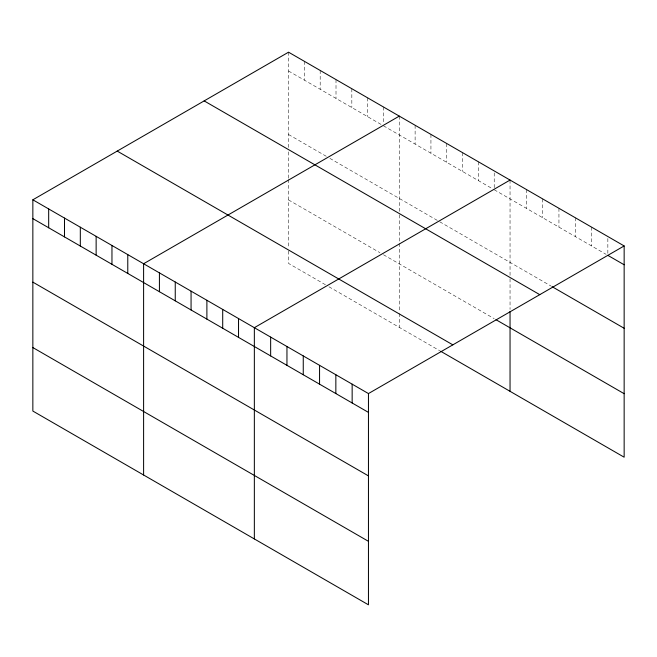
<?xml version="1.0" encoding="UTF-8"?>
<svg xmlns="http://www.w3.org/2000/svg" width="657" height="657" viewBox="0 0 657 657"><rect width="100%" height="100%" fill="white"/><g stroke="black" fill="none" stroke-linecap="round" stroke-linejoin="round"><path stroke-width="0.49" stroke-dasharray="3.29 2.46" d="M288.546 71.005L381.717 124.797M383.474 125.816L492.463 188.74M494.22 189.758L606.132 254.366M288.546 134.513L326.34 156.333M329.855 158.362L438.851 221.286M439.73 221.795L551.223 286.165M288.546 199.933L379.96 252.707M383.474 254.744L494.22 318.678M325.461 284.744L288.546 263.432L288.546 249.545M328.976 286.781L439.73 350.715M607.848 238.516L607.848 253.38M591.546 227.117L591.546 245.948M575.245 217.705L575.245 236.536M558.943 208.294L558.943 227.125M542.649 198.882L542.649 217.713M526.347 189.479L526.347 208.302M510.046 180.067L510.046 275.677M510.046 278.749L510.046 309.414M494.22 172.914L494.22 187.779M478.403 161.794L478.403 180.626M462.577 152.662L462.577 171.485M446.76 143.53L446.76 162.353M430.935 134.389L430.935 153.221M415.117 125.257L415.117 144.088M399.292 116.125L399.292 211.743M399.292 214.806L399.292 242.408M399.292 243.427L399.292 311.5M399.292 313.488L399.292 327.375M383.474 106.984L383.474 123.836M367.649 97.852L367.649 116.683M351.832 88.72L351.832 107.551M336.006 79.587L336.006 98.41M320.189 70.447L320.189 89.278M304.363 61.315L304.363 80.146M288.546 52.182L288.546 147.8M288.546 151.89L288.546 178.466M288.546 179.492L288.546 247.558"/><path stroke-width="0.99" d="M32.85 199.802L368.454 393.568L368.454 604.818L32.85 411.06L32.85 199.802L288.546 52.182L624.15 245.94L624.15 457.198L440.609 351.224M399.292 116.125L143.604 263.744L143.604 475.003M510.046 180.067L254.349 327.687L254.349 538.937M368.454 393.568L624.15 245.94M607.848 255.359L624.15 264.771M552.085 286.666L624.15 328.27M204.163 100.899L539.775 294.656M495.978 319.696L624.15 393.691M117.225 151.094L452.837 344.851M32.85 218.633L368.454 412.391M32.85 282.132L368.454 475.89M32.85 347.561L368.454 541.319M510.046 311.459L510.046 391.317M352.152 384.156L352.152 402.979M335.85 374.745L335.85 393.568M319.557 365.333L319.557 384.156M303.255 355.922L303.255 374.745M286.953 346.51L286.953 365.333M270.651 337.098L270.651 355.93M238.532 318.555L238.532 337.378M222.707 309.422L222.707 328.245M206.889 300.282L206.889 319.113M191.064 291.15L191.064 309.981M175.247 282.017L175.247 300.84M159.421 272.877L159.421 291.708M127.778 254.612L127.778 273.443M111.961 245.48L111.961 264.303M96.136 236.339L96.136 255.171M80.318 227.207L80.318 246.038M64.493 218.075L64.493 236.898M48.675 208.942L48.675 227.765"/></g></svg>
